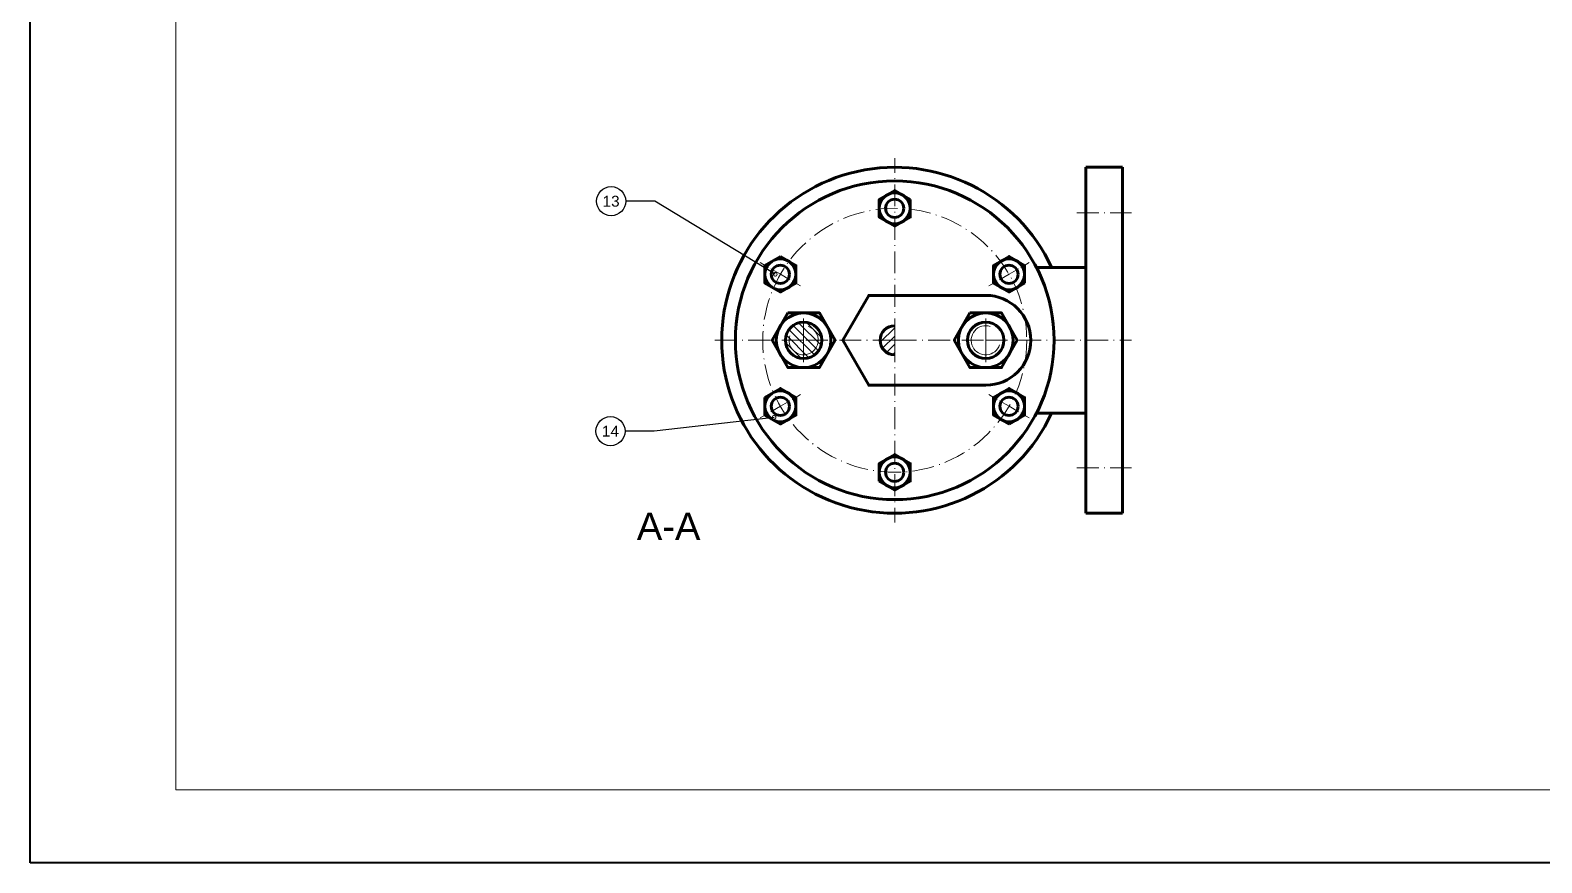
# Model space of a CAD drawing. Header units: millimetres. Extents: x 1800 to 4530, y 1899 to 2196.
# Drawn here: x 1800 to 2007.5, y 1898.6 to 2012.9 of the extents above; entities that cross this region are included whole.
import ezdxf
from ezdxf import colors
from ezdxf.entities.mleader import LeaderData, LeaderLine
from ezdxf.enums import TextEntityAlignment as Align
from ezdxf.math import Vec2, Vec3

# ---------------------------------------------------------------- set-up
doc = ezdxf.new("R2010")
doc.units = ezdxf.units.MM
doc.linetypes.add('ACAD_ISO10W100', pattern=[18, 12, -3, 0, -3])
for name, color, linetype, lineweight in [('010_formato', 5, 'Continuous', 35), ('015_cajetin', 4, 'Continuous', 18), ('030_linea_continua_gruesa', 7, 'Continuous', 50), ('031_linea_continua_fina', 4, 'Continuous', 18), ('034_ejes', 2, 'ACAD_ISO10W100', 18), ('035_rayados_sombreados', 3, 'Continuous', 18), ('040_cotas.', 1, 'Continuous', 18)]:
    doc.layers.add(name, color=color, linetype=linetype, lineweight=lineweight)
doc.styles.add('Arial 15', font='arial.ttf', dxfattribs={"height": 15})
doc.styles.add('Arial 2.5', font='arial.ttf', dxfattribs={"height": 2.5})
doc.styles.get("Standard").update_dxf_attribs({"font": 'arial.ttf'})

# ---------------------------------------------------------------- blocks, each defined once
blk = doc.blocks.new('_TagCircle')
at = {"color": 0, "linetype": 'ByBlock', "lineweight": -2, "transparency": 16777216}
blk.add_circle((0, 0), 4, dxfattribs=at)
at = {"layer": '035_rayados_sombreados', "color": 0, "transparency": 16777216, "style": 'Arial 2.5'}
blk.add_attdef('NÚMEROETIQUETA', text='', height=3, dxfattribs=at).set_placement((0, -1.5), align=Align.CENTER)
blk = doc.blocks.new('_DotSmall')
at = {"color": 0, "linetype": 'ByBlock', "const_width": 0.5}
blk.add_lwpolyline([(-0.0625, 0, 1), (0.0625, 0, 1)], format="xyb", close=True, dxfattribs=at)

msp = doc.modelspace()

# ---------------------------------------------------------------- hatches: boundary and pattern name
at = {"layer": '035_rayados_sombreados'}
h = msp.add_hatch(dxfattribs=at)
h.set_pattern_fill('ANSI31', color=256, scale=0.25, angle=90)
h.set_pattern_definition([(135, (1710.3457, 2089.2415), (-0.561266, -0.561266), [])])
h.paths.add_polyline_path([(1906.148, 1972.807, 0.4142136), (1903.648, 1970.307), (1906.148, 1970.307)])
h.paths.add_polyline_path([(1906.148, 1972.807), (1906.148, 1970.307), (1908.648, 1970.307, 0.4142136)])
h.paths.add_polyline_path([(1908.148, 1970.307), (1906.148, 1970.307), (1906.148, 1968.307, 0.4142136)], flags=17)
h.paths.add_polyline_path([(1906.148, 1970.307), (1904.148, 1970.307, 0.4142136), (1906.148, 1968.307)], flags=17)
h.paths.add_polyline_path([(1908.648, 1970.307), (1908.148, 1970.307, -0.4142136), (1906.148, 1968.307), (1906.148, 1967.807, 0.4142136)])
h.paths.add_polyline_path([(1906.148, 1968.307, -0.4142136), (1904.148, 1970.307), (1903.648, 1970.307, 0.4142136), (1906.148, 1967.807)])
h = msp.add_hatch(dxfattribs=at)
h.set_pattern_fill('ANSI31', color=256, scale=0.25)
h.set_pattern_definition([(45, (1710.3457, 2089.2415), (-0.561266, 0.561266), [])])
h.paths.add_polyline_path([(1918.648, 1970.307), (1916.648, 1970.307, 0.4142136), (1918.648, 1968.307)])
h.paths.add_polyline_path([(1918.648, 1972.307, 0.4142136), (1916.648, 1970.307), (1918.648, 1970.307)])

# ---------------------------------------------------------------- linework, layer by layer
at = {"layer": '010_formato'}
for p, q in [((1799.975, 1898.563), (1799.975, 2195.563)), ((2219.975, 1898.563), (1799.975, 1898.563))]:
    msp.add_line(p, q, dxfattribs=at)
at = {"layer": '015_cajetin'}
for p, q in [((1819.975, 1908.563), (1819.975, 2185.563)), ((2209.975, 1908.563), (1819.975, 1908.563))]:
    msp.add_line(p, q, dxfattribs=at)
at = {"layer": '030_linea_continua_gruesa'}
for p, q in [((1949.898, 1994.057), (1944.898, 1994.057)), ((1944.898, 1994.057), (1944.898, 1946.557)), ((1949.898, 1970.307), (1949.898, 1994.057)), ((1938.103, 1980.307), (1944.898, 1980.307)), ((1915.085, 1976.478), (1911.523, 1970.307)), ((1918.648, 1976.478), (1915.085, 1976.478)), ((1918.648, 1976.478), (1931.148, 1976.478)), ((1911.523, 1970.307), (1915.085, 1964.137)), ((1949.898, 1946.557), (1949.898, 1970.307)), ((1915.085, 1964.137), (1918.648, 1964.137)), ((1918.648, 1964.137), (1931.148, 1964.137)), ((1938.103, 1960.307), (1944.898, 1960.307)), ((1944.898, 1946.557), (1949.898, 1946.557))]:
    msp.add_line(p, q, dxfattribs=at)
for points in [[(1920.773, 1989.659), (1918.648, 1990.886), (1916.523, 1989.659), (1916.523, 1987.205), (1918.648, 1985.978), (1920.773, 1987.205)], [(1902.951, 1981.823), (1900.826, 1980.596), (1900.826, 1978.143), (1902.951, 1976.916), (1905.076, 1978.143), (1905.076, 1980.596)], [(1936.47, 1978.143), (1936.47, 1980.596), (1934.345, 1981.823), (1932.22, 1980.596), (1932.22, 1978.143), (1934.345, 1976.916)], [(1903.983, 1974.057), (1901.818, 1970.307), (1903.983, 1966.557), (1908.313, 1966.557), (1910.478, 1970.307), (1908.313, 1974.057)], [(1928.983, 1974.057), (1926.818, 1970.307), (1928.983, 1966.557), (1933.313, 1966.557), (1935.478, 1970.307), (1933.313, 1974.057)], [(1900.826, 1962.471), (1900.826, 1960.018), (1902.951, 1958.791), (1905.076, 1960.018), (1905.076, 1962.471), (1902.951, 1963.698)], [(1934.345, 1958.791), (1936.47, 1960.018), (1936.47, 1962.471), (1934.345, 1963.698), (1932.22, 1962.471), (1932.22, 1960.018)], [(1916.523, 1950.955), (1918.648, 1949.728), (1920.773, 1950.955), (1920.773, 1953.409), (1918.648, 1954.636), (1916.523, 1953.409)]]:
    msp.add_lwpolyline(points, close=True, dxfattribs=at)
msp.add_lwpolyline([(1918.648, 1976.478), (1915.085, 1976.478), (1911.523, 1970.307), (1915.085, 1964.137), (1918.648, 1964.137)], dxfattribs=at)
for centre, radius in [((1918.648, 1970.307), 21.875), ((1918.648, 1988.432), 2.125), ((1918.648, 1988.432), 1.25), ((1902.951, 1979.37), 2.125), ((1902.951, 1979.37), 1.25), ((1934.345, 1979.37), 2.125), ((1934.345, 1979.37), 1.25), ((1906.148, 1970.307), 3.75), ((1931.148, 1970.307), 3.75), ((1906.148, 1970.307), 2.5), ((1931.148, 1970.307), 2.5), ((1902.951, 1961.245), 2.125), ((1934.345, 1961.245), 2.125), ((1902.951, 1961.245), 1.25), ((1934.345, 1961.245), 1.25), ((1918.648, 1952.182), 2.125), ((1918.648, 1952.182), 1.25)]:
    msp.add_circle(centre, radius, dxfattribs=at)
for centre, radius, start, end in [((1918.648, 1970.307), 23.75, 24.90106, 335.09894), ((1931.148, 1970.307), 6.17, 270, 90), ((1918.648, 1970.307), 2, 90, 270)]:
    msp.add_arc(centre, radius, start, end, dxfattribs=at)
at = {"layer": '031_linea_continua_fina'}
for centre, start, end in [((1906.148, 1970.307), 161.77505, 71.77505), ((1931.148, 1970.307), 71.77505, 341.77505)]:
    msp.add_arc(centre, 2, start, end, dxfattribs=at)
at = {"layer": '034_ejes', "ltscale": 0.25}
for p, q in [((1918.648, 1970.307), (1918.648, 1995.307)), ((1943.648, 1987.807), (1951.148, 1987.807)), ((1906.148, 1970.307), (1906.148, 1974.807)), ((1931.148, 1970.307), (1931.148, 1974.807)), ((1906.148, 1970.307), (1893.648, 1970.307)), ((1918.648, 1970.307), (1906.148, 1970.307)), ((1906.148, 1970.307), (1906.148, 1965.807)), ((1918.648, 1970.307), (1931.148, 1970.307)), ((1918.648, 1970.307), (1918.648, 1945.307)), ((1931.148, 1970.307), (1931.148, 1965.807)), ((1931.148, 1970.307), (1951.148, 1970.307)), ((1943.648, 1952.807), (1951.148, 1952.807))]:
    msp.add_line(p, q, dxfattribs=at)
at = {"layer": '034_ejes', "ltscale": 0.125}
for p, q in [((1902.951, 1979.37), (1900.177, 1980.971)), ((1934.345, 1979.37), (1937.119, 1980.971)), ((1902.951, 1979.37), (1905.726, 1977.768)), ((1934.345, 1979.37), (1931.57, 1977.768)), ((1902.951, 1961.245), (1900.177, 1959.643)), ((1902.951, 1961.245), (1905.726, 1962.846)), ((1934.345, 1961.245), (1931.57, 1962.846)), ((1934.345, 1961.245), (1937.119, 1959.643))]:
    msp.add_line(p, q, dxfattribs=at)
at = {"layer": '034_ejes', "ltscale": 0.25}
msp.add_circle((1918.648, 1970.307), 18.125, dxfattribs=at)

# ---------------------------------------------------------------- texts
at = {"layer": '040_cotas.', "style": 'Arial 15'}
msp.add_text('A-A', height=3.75, dxfattribs=at).set_placement((1883.247, 1942.897))

# ---------------------------------------------------------------- leaders
at = {"layer": '040_cotas.'}
ml = msp.add_multileader_block('Standard', dxfattribs=at)
ml.set_content('_TagCircle', color=256, scale=0.5)
ml.set_attribute('NÚMEROETIQUETA', '13', width=0)
ml.set_leader_properties()
ml.set_arrow_properties(name='DOTSMALL')
ml.build(insert=Vec2(0, 0))
ml.multileader.update_dxf_attribs({"arrow_head_size": 1, "scale": 2})
ctx = ml.context
ctx.base_point, ctx.scale, ctx.char_height, ctx.arrow_head_size, ctx.landing_gap_size, ctx.plane_origin = Vec3(1877.718, 1989.401), 2, 2, 1, 1, Vec3(1902.249, 1979.37)
notes = []
notes.append((ctx, [(0, (1, 1, 0), (1885.718, 1989.401), (-1, 0), 4, [(0, [(1902.249, 1979.37)], 0, [])])]))
ctx.block.insert = Vec3(1879.718, 1989.401)
ml = msp.add_multileader_block('Standard', dxfattribs=at)
ml.set_content('_TagCircle', color=256, scale=0.5)
ml.set_attribute('NÚMEROETIQUETA', '14', width=0)
ml.set_leader_properties()
ml.set_arrow_properties(name='DOTSMALL')
ml.build(insert=Vec2(0, 0))
ml.multileader.update_dxf_attribs({"arrow_head_size": 1, "scale": 2})
ctx = ml.context
ctx.base_point, ctx.scale, ctx.char_height, ctx.arrow_head_size, ctx.landing_gap_size, ctx.plane_origin = Vec3(1877.628, 1957.828), 2, 2, 1, 1, Vec3(1902.087, 1959.727)
notes.append((ctx, [(0, (1, 1, 0), (1885.628, 1957.828), (-1, 0), 4, [(0, [(1902.087, 1959.727)], 0, [])])]))
ctx.block.insert = Vec3(1879.628, 1957.828)
for ctx, leaders in notes:
    for number, flags, end, landing, length, lines in leaders:
        leader = LeaderData()
        leader.index, (leader.has_last_leader_line, leader.has_dogleg_vector, leader.attachment_direction) = number, flags
        leader.last_leader_point, leader.dogleg_vector, leader.dogleg_length = Vec3(end), Vec3(landing), length
        for number, points, colour, breaks in lines:
            line = LeaderLine()
            line.index, line.vertices, line.color, line.breaks = number, Vec3.list(points), colors.encode_raw_color(colour), breaks
            leader.lines.append(line)
        ctx.leaders.append(leader)

doc.saveas('drawing.dxf')
